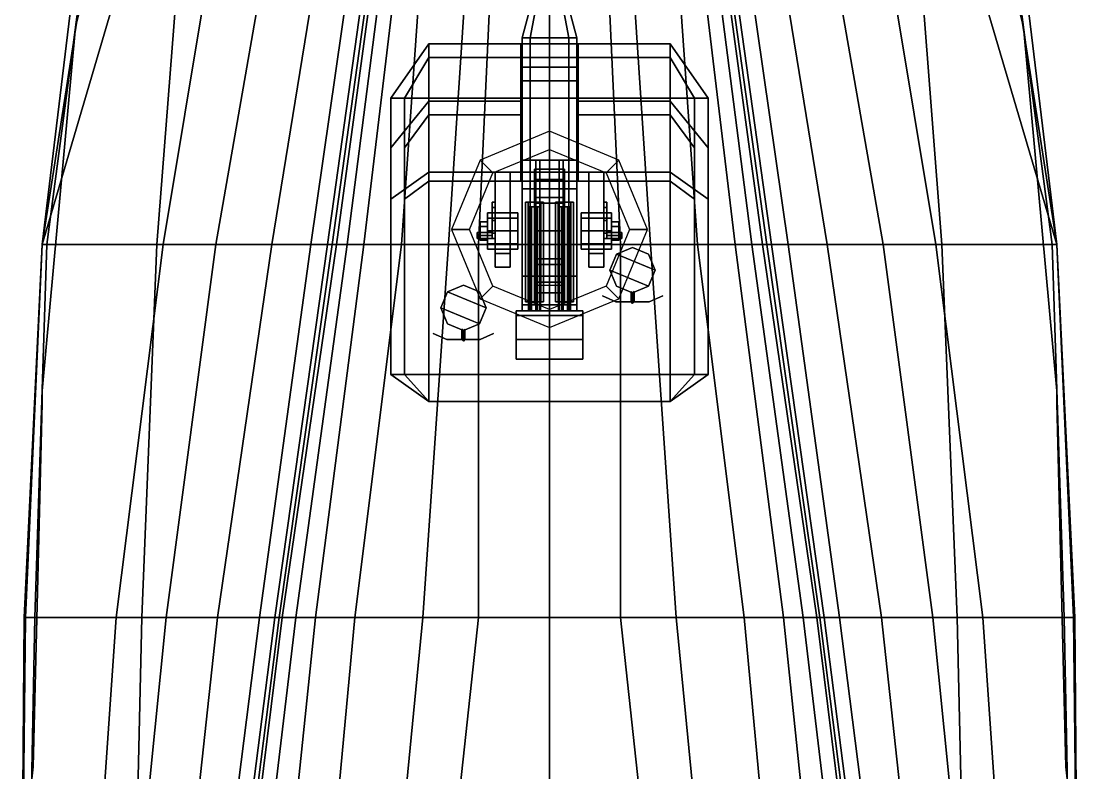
# Model space of a CAD drawing. Header units: millimetres. Extents: x -3.8 to 3.8, y -36.3 to 63.6.
# Drawn here: x -3.5 to 3.5, y 21.56 to 26.54 of the extents above; entities that cross this region are included whole.
import ezdxf

# ---------------------------------------------------------------- set-up
doc = ezdxf.new("R2010")
doc.units = ezdxf.units.MM
for name, color, linetype in [('gun', 1, 'Continuous'), ('railings', 6, 'Continuous'), ('sleeve', 5, 'Continuous'), ('superstructure', 3, 'Continuous'), ('turret', 2, 'Continuous')]:
    doc.layers.add(name, color=color, linetype=linetype)

msp = doc.modelspace()

# ---------------------------------------------------------------- linework, layer by layer
for points in [[(-2.6, 27.64, 3.4), (-2.13, 27.64, 3.01), (-2.56, 25.06, 3.01), (-3.36, 25.06, 3.69)], [(-2.99, 27.64, 3.96), (-3.05, 27.64, 3.85), (-3.36, 25.06, 3.84), (-3.33, 25.06, 3.9)], [(-3.05, 27.64, 3.85), (-3.05, 27.64, 3.77), (-3.36, 25.06, 3.69), (-3.36, 25.06, 3.84)], [(-3.05, 27.64, 3.77), (-2.96, 27.64, 3.64), (-3.36, 25.06, 3.69)], [(-2.96, 27.64, 3.64), (-2.6, 27.64, 3.4), (-3.36, 25.06, 3.69)], [(-2.13, 27.64, 3.01), (-1.76, 27.64, 2.57), (-2.21, 25.06, 2.57), (-2.56, 25.06, 3.01)], [(-1.76, 27.64, 2.57), (-1.42, 27.64, 1.91), (-1.84, 25.06, 1.91), (-2.21, 25.06, 2.57)], [(-1.42, 27.64, 1.91), (-1.21, 27.64, 1.14), (-1.58, 25.06, 1.14), (-1.84, 25.06, 1.91)], [(-1.21, 27.64, 1.14), (-1.11, 27.64, 0.27), (-1.47, 25.06, 0.27), (-1.58, 25.06, 1.14)], [(-1.11, 27.64, 0.27), (-1.08, 27.64), (-1.44, 25.06), (-1.47, 25.06, 0.27)], [(-1.08, 27.64), (-1.06, 27.64, -0.27), (-1.41, 25.06, -0.27), (-1.44, 25.06)], [(-1.06, 27.64, -0.27), (-1.01, 27.64, -0.57), (-1.34, 25.06, -0.57), (-1.41, 25.06, -0.27)], [(-1.01, 27.64, -0.57), (-0.92, 27.64, -0.82), (-1.23, 25.06, -0.82), (-1.34, 25.06, -0.57)], [(-0.92, 27.64, -0.82), (-0.8, 27.64, -1.01), (-0.98, 25.06, -1.11), (-1.23, 25.06, -0.82)], [(-0.8, 27.64, -1.01), (-0.5, 27.64, -1.25), (-0.67, 25.06, -1.32), (-0.98, 25.06, -1.11)], [(-0.5, 27.64, -1.25), (-0.35, 27.64, -1.32), (-0.47, 25.06, -1.41), (-0.67, 25.06, -1.32)], [(-0.35, 27.64, -1.32), (0, 27.64, -1.43), (0, 25.06, -1.58), (-0.47, 25.06, -1.41)], [(0.47, 25.06, -1.41), (0, 25.06, -1.58), (0, 27.64, -1.43), (0.35, 27.64, -1.32)], [(0.67, 25.06, -1.32), (0.47, 25.06, -1.41), (0.35, 27.64, -1.32), (0.5, 27.64, -1.25)], [(0.98, 25.06, -1.11), (0.67, 25.06, -1.32), (0.5, 27.64, -1.25), (0.8, 27.64, -1.01)], [(1.23, 25.06, -0.82), (0.98, 25.06, -1.11), (0.8, 27.64, -1.01), (0.92, 27.64, -0.82)], [(1.34, 25.06, -0.57), (1.23, 25.06, -0.82), (0.92, 27.64, -0.82), (1.01, 27.64, -0.57)], [(1.41, 25.06, -0.27), (1.34, 25.06, -0.57), (1.01, 27.64, -0.57), (1.06, 27.64, -0.27)], [(1.44, 25.06), (1.41, 25.06, -0.27), (1.06, 27.64, -0.27), (1.08, 27.64)], [(1.47, 25.06, 0.27), (1.44, 25.06), (1.08, 27.64), (1.11, 27.64, 0.27)], [(1.58, 25.06, 1.14), (1.47, 25.06, 0.27), (1.11, 27.64, 0.27), (1.21, 27.64, 1.14)], [(1.84, 25.06, 1.91), (1.58, 25.06, 1.14), (1.21, 27.64, 1.14), (1.42, 27.64, 1.91)], [(2.21, 25.06, 2.57), (1.84, 25.06, 1.91), (1.42, 27.64, 1.91), (1.76, 27.64, 2.57)], [(2.56, 25.06, 3.01), (2.21, 25.06, 2.57), (1.76, 27.64, 2.57), (2.13, 27.64, 3.01)], [(3.36, 25.06, 3.69), (2.56, 25.06, 3.01), (2.13, 27.64, 3.01), (2.6, 27.64, 3.4)], [(3.36, 25.06, 3.69), (3.36, 25.06, 3.69), (2.6, 27.64, 3.4), (2.96, 27.64, 3.64)], [(3.36, 25.06, 3.69), (3.36, 25.06, 3.69), (2.96, 27.64, 3.64), (3.05, 27.64, 3.77)], [(3.33, 25.06, 3.9), (3.36, 25.06, 3.84), (3.05, 27.64, 3.85), (2.99, 27.64, 3.96)], [(3.36, 25.06, 3.84), (3.36, 25.06, 3.69), (3.05, 27.64, 3.77), (3.05, 27.64, 3.85)], [(-3.33, 25.06, 3.9), (-3.36, 25.06, 3.84), (-3.48, 22.59, 3.79), (-3.41, 22.59, 3.88)], [(-3.36, 25.06, 3.84), (-3.36, 25.06, 3.69), (-3.47, 22.59, 3.67), (-3.48, 22.59, 3.79)], [(-3.36, 25.06, 3.69), (-2.56, 25.06, 3.01), (-2.87, 22.59, 3.01), (-3.47, 22.59, 3.67)], [(-2.56, 25.06, 3.01), (-2.21, 25.06, 2.57), (-2.54, 22.59, 2.57), (-2.87, 22.59, 3.01)], [(-2.21, 25.06, 2.57), (-1.84, 25.06, 1.91), (-2.2, 22.59, 1.88), (-2.54, 22.59, 2.57)], [(-1.84, 25.06, 1.91), (-1.58, 25.06, 1.14), (-1.92, 22.59, 1.01), (-2.2, 22.59, 1.88)], [(-1.58, 25.06, 1.14), (-1.47, 25.06, 0.27), (-1.82, 22.59, 0.27), (-1.92, 22.59, 1.01)], [(-1.47, 25.06, 0.27), (-1.44, 25.06), (-1.79, 22.59), (-1.82, 22.59, 0.27)], [(-1.44, 25.06), (-1.41, 25.06, -0.27), (-1.77, 22.59, -0.27), (-1.79, 22.59)], [(-1.41, 25.06, -0.27), (-1.34, 25.06, -0.57), (-1.68, 22.59, -0.57), (-1.77, 22.59, -0.27)], [(-1.34, 25.06, -0.57), (-1.23, 25.06, -0.82), (-1.55, 22.59, -0.82), (-1.68, 22.59, -0.57)], [(-1.23, 25.06, -0.82), (-0.98, 25.06, -1.11), (-1.29, 22.59, -1.11), (-1.55, 22.59, -0.82)], [(-0.98, 25.06, -1.11), (-0.67, 25.06, -1.32), (-0.84, 22.59, -1.38), (-1.29, 22.59, -1.11)], [(-0.67, 25.06, -1.32), (-0.47, 25.06, -1.41), (-0.47, 22.59, -1.53), (-0.84, 22.59, -1.38)], [(-0.47, 25.06, -1.41), (0, 25.06, -1.58), (0, 22.59, -1.68), (-0.47, 22.59, -1.53)], [(0.47, 22.59, -1.53), (0, 22.59, -1.68), (0, 25.06, -1.58), (0.47, 25.06, -1.41)], [(0.84, 22.59, -1.38), (0.47, 22.59, -1.53), (0.47, 25.06, -1.41), (0.67, 25.06, -1.32)], [(1.29, 22.59, -1.11), (0.84, 22.59, -1.38), (0.67, 25.06, -1.32), (0.98, 25.06, -1.11)], [(1.55, 22.59, -0.82), (1.29, 22.59, -1.11), (0.98, 25.06, -1.11), (1.23, 25.06, -0.82)], [(1.68, 22.59, -0.57), (1.55, 22.59, -0.82), (1.23, 25.06, -0.82), (1.34, 25.06, -0.57)], [(1.77, 22.59, -0.27), (1.68, 22.59, -0.57), (1.34, 25.06, -0.57), (1.41, 25.06, -0.27)], [(1.79, 22.59), (1.77, 22.59, -0.27), (1.41, 25.06, -0.27), (1.44, 25.06)], [(1.82, 22.59, 0.27), (1.79, 22.59), (1.44, 25.06), (1.47, 25.06, 0.27)], [(1.92, 22.59, 1.01), (1.82, 22.59, 0.27), (1.47, 25.06, 0.27), (1.58, 25.06, 1.14)], [(2.2, 22.59, 1.88), (1.92, 22.59, 1.01), (1.58, 25.06, 1.14), (1.84, 25.06, 1.91)], [(2.54, 22.59, 2.57), (2.2, 22.59, 1.88), (1.84, 25.06, 1.91), (2.21, 25.06, 2.57)], [(2.87, 22.59, 3.01), (2.54, 22.59, 2.57), (2.21, 25.06, 2.57), (2.56, 25.06, 3.01)], [(3.47, 22.59, 3.67), (2.87, 22.59, 3.01), (2.56, 25.06, 3.01), (3.36, 25.06, 3.69)], [(3.41, 22.59, 3.88), (3.48, 22.59, 3.79), (3.36, 25.06, 3.84), (3.33, 25.06, 3.9)], [(3.48, 22.59, 3.79), (3.47, 22.59, 3.67), (3.36, 25.06, 3.69), (3.36, 25.06, 3.84)], [(-3.47, 22.59, 3.67), (-2.87, 22.59, 3.01), (-3.05, 20, 3.01), (-3.5, 20, 3.67)], [(-3.41, 22.59, 3.88), (-3.48, 22.59, 3.79), (-3.5, 20, 3.79), (-3.46, 20, 3.86)], [(-3.48, 22.59, 3.79), (-3.47, 22.59, 3.67), (-3.5, 20, 3.67), (-3.5, 20, 3.79)], [(-2.87, 22.59, 3.01), (-2.54, 22.59, 2.57), (-2.8, 20, 2.57), (-3.05, 20, 3.01)], [(-2.54, 22.59, 2.57), (-2.2, 22.59, 1.88), (-2.48, 20, 1.85), (-2.8, 20, 2.57)], [(-2.2, 22.59, 1.88), (-1.92, 22.59, 1.01), (-2.25, 20, 1.01), (-2.48, 20, 1.85)], [(-1.92, 22.59, 1.01), (-1.82, 22.59, 0.27), (-2.15, 20, 0.27), (-2.25, 20, 1.01)], [(-1.82, 22.59, 0.27), (-1.79, 22.59), (-2.12, 20), (-2.15, 20, 0.27)], [(-1.79, 22.59), (-1.77, 22.59, -0.27), (-2.09, 20, -0.27), (-2.12, 20)], [(-1.77, 22.59, -0.27), (-1.68, 22.59, -0.57), (-1.99, 20, -0.57), (-2.09, 20, -0.27)], [(-1.68, 22.59, -0.57), (-1.55, 22.59, -0.82), (-1.82, 20, -0.82), (-1.99, 20, -0.57)], [(-1.55, 22.59, -0.82), (-1.29, 22.59, -1.11), (-1.53, 20, -1.11), (-1.82, 20, -0.82)], [(-1.29, 22.59, -1.11), (-0.84, 22.59, -1.38), (-1.09, 20, -1.38), (-1.53, 20, -1.11)], [(-0.84, 22.59, -1.38), (-0.47, 22.59, -1.53), (-0.75, 20, -1.53), (-1.09, 20, -1.38)], [(-0.47, 22.59, -1.53), (0, 22.59, -1.68), (0, 20, -1.76), (-0.75, 20, -1.53)], [(0.75, 20, -1.53), (0, 20, -1.76), (0, 22.59, -1.68), (0.47, 22.59, -1.53)], [(1.09, 20, -1.38), (0.75, 20, -1.53), (0.47, 22.59, -1.53), (0.84, 22.59, -1.38)], [(1.53, 20, -1.11), (1.09, 20, -1.38), (0.84, 22.59, -1.38), (1.29, 22.59, -1.11)], [(1.82, 20, -0.82), (1.53, 20, -1.11), (1.29, 22.59, -1.11), (1.55, 22.59, -0.82)], [(1.99, 20, -0.57), (1.82, 20, -0.82), (1.55, 22.59, -0.82), (1.68, 22.59, -0.57)], [(2.09, 20, -0.27), (1.99, 20, -0.57), (1.68, 22.59, -0.57), (1.77, 22.59, -0.27)], [(2.12, 20), (2.09, 20, -0.27), (1.77, 22.59, -0.27), (1.79, 22.59)], [(2.15, 20, 0.27), (2.12, 20), (1.79, 22.59), (1.82, 22.59, 0.27)], [(2.25, 20, 1.01), (2.15, 20, 0.27), (1.82, 22.59, 0.27), (1.92, 22.59, 1.01)], [(2.48, 20, 1.85), (2.25, 20, 1.01), (1.92, 22.59, 1.01), (2.2, 22.59, 1.88)], [(2.8, 20, 2.57), (2.48, 20, 1.85), (2.2, 22.59, 1.88), (2.54, 22.59, 2.57)], [(3.05, 20, 3.01), (2.8, 20, 2.57), (2.54, 22.59, 2.57), (2.87, 22.59, 3.01)], [(3.5, 20, 3.67), (3.05, 20, 3.01), (2.87, 22.59, 3.01), (3.47, 22.59, 3.67)], [(3.46, 20, 3.86), (3.5, 20, 3.79), (3.48, 22.59, 3.79), (3.41, 22.59, 3.88)], [(3.5, 20, 3.79), (3.5, 20, 3.67), (3.47, 22.59, 3.67), (3.48, 22.59, 3.79)]]:
    msp.add_3dface(points)
at = {"layer": 'gun'}
for points in [[(-0.09, 25.62, 5.54), (-0.0636, 25.62, 5.4764), (-0.0636, 24.62, 5.4764), (-0.09, 24.62, 5.54)], [(-0.0636, 25.62, 5.6036), (-0.09, 25.62, 5.54), (-0.09, 24.62, 5.54), (-0.0636, 24.62, 5.6036)], [(0, 25.62, 5.63), (-0.0636, 25.62, 5.6036), (-0.0636, 24.62, 5.6036), (0, 24.62, 5.63)], [(-0.0636, 25.62, 5.4764), (0, 25.62, 5.45), (0, 24.62, 5.45), (-0.0636, 24.62, 5.4764)], [(0.0636, 25.62, 5.6036), (0, 25.62, 5.63), (0, 24.62, 5.63), (0.0636, 24.62, 5.6036)], [(0, 25.62, 5.45), (0.0636, 25.62, 5.4764), (0.0636, 24.62, 5.4764), (0, 24.62, 5.45)], [(0.0636, 25.62, 5.4764), (0.09, 25.62, 5.54), (0.09, 24.62, 5.54), (0.0636, 24.62, 5.4764)], [(0.09, 25.62, 5.54), (0.0636, 25.62, 5.6036), (0.0636, 24.62, 5.6036), (0.09, 24.62, 5.54)], [(-0.14, 25.31, 5.75), (-0.12, 25.31, 5.7154), (-0.12, 24.62, 5.7154), (-0.14, 24.62, 5.75)], [(-0.12, 25.31, 5.7846), (-0.14, 25.31, 5.75), (-0.14, 24.62, 5.75), (-0.12, 24.62, 5.7846)], [(-0.12, 25.31, 5.7154), (-0.08, 25.31, 5.7154), (-0.08, 24.62, 5.7154), (-0.12, 24.62, 5.7154)], [(-0.08, 25.31, 5.7846), (-0.12, 25.31, 5.7846), (-0.12, 24.62, 5.7846), (-0.08, 24.62, 5.7846)], [(-0.08, 25.31, 5.7154), (-0.06, 25.31, 5.75), (-0.06, 24.62, 5.75), (-0.08, 24.62, 5.7154)], [(-0.06, 25.31, 5.75), (-0.08, 25.31, 5.7846), (-0.08, 24.62, 5.7846), (-0.06, 24.62, 5.75)], [(0.06, 25.31, 5.75), (0.08, 25.31, 5.7154), (0.08, 24.62, 5.7154), (0.06, 24.62, 5.75)], [(0.08, 25.31, 5.7846), (0.06, 25.31, 5.75), (0.06, 24.62, 5.75), (0.08, 24.62, 5.7846)], [(0.08, 25.31, 5.7154), (0.12, 25.31, 5.7154), (0.12, 24.62, 5.7154), (0.08, 24.62, 5.7154)], [(0.12, 25.31, 5.7846), (0.08, 25.31, 5.7846), (0.08, 24.62, 5.7846), (0.12, 24.62, 5.7846)], [(0.12, 25.31, 5.7154), (0.14, 25.31, 5.75), (0.14, 24.62, 5.75), (0.12, 24.62, 5.7154)], [(0.14, 25.31, 5.75), (0.12, 25.31, 5.7846), (0.12, 24.62, 5.7846), (0.14, 24.62, 5.75)], [(-0.22, 24.62, 5.33), (-0.22, 24.3, 5.33), (-0.22, 24.3, 5.87), (-0.22, 24.62, 5.87)], [(0.22, 24.62, 5.87), (0.22, 24.62, 5.33), (-0.22, 24.62, 5.33), (-0.22, 24.62, 5.87)], [(0.22, 24.62, 5.33), (0.22, 24.59, 5.33), (-0.22, 24.59, 5.33), (-0.22, 24.62, 5.33)], [(-0.22, 24.62, 5.87), (-0.22, 24.3, 5.87), (0.22, 24.3, 5.87), (0.22, 24.62, 5.87)], [(-0.22, 24.59, 5.22), (-0.22, 24.43, 5.22), (-0.22, 24.3, 5.33), (-0.22, 24.59, 5.33)], [(0.22, 24.59, 5.33), (0.22, 24.59, 5.22), (-0.22, 24.59, 5.22), (-0.22, 24.59, 5.33)], [(0.22, 24.59, 5.22), (0.22, 24.43, 5.22), (-0.22, 24.43, 5.22), (-0.22, 24.59, 5.22)], [(0.22, 24.3, 5.87), (0.22, 24.3, 5.33), (0.22, 24.62, 5.33), (0.22, 24.62, 5.87)], [(0.22, 24.3, 5.33), (0.22, 24.43, 5.22), (0.22, 24.59, 5.22), (0.22, 24.59, 5.33)], [(-0.22, 24.3, 5.33), (-0.22, 24.43, 5.22), (0.22, 24.43, 5.22), (0.22, 24.3, 5.33)], [(-0.22, 24.3, 5.87), (-0.22, 24.3, 5.33), (0.22, 24.3, 5.33), (0.22, 24.3, 5.87)]]:
    msp.add_3dface(points, dxfattribs=at)
at = {"layer": 'railings'}
for points in [[(-3.14, 26.5, 3.93), (-3.14, 26.5, 4.93), (-3.12, 26.58, 4.93), (-3.12, 26.58, 3.93)], [(-3.12, 26.58, 3.93), (-3.12, 26.58, 4.93), (-3.14, 26.5, 4.93), (-3.14, 26.5, 3.93)], [(3.14, 26.5, 3.93), (3.14, 26.5, 4.93), (3.12, 26.58, 4.93), (3.12, 26.58, 3.93)], [(3.12, 26.58, 3.93), (3.12, 26.58, 4.93), (3.14, 26.5, 4.93), (3.14, 26.5, 3.93)], [(-3.36, 24.09, 4.89), (-3.14, 26.5, 4.93), (-3.14, 26.5, 4.85), (-3.36, 24.09, 4.81)], [(-3.36, 24.09, 4.81), (-3.14, 26.5, 4.85), (-3.14, 26.5, 4.93), (-3.36, 24.09, 4.89)], [(-3.36, 24.09, 4.42), (-3.14, 26.5, 4.46), (-3.14, 26.5, 4.38), (-3.36, 24.09, 4.34)], [(-3.36, 24.09, 4.34), (-3.14, 26.5, 4.38), (-3.14, 26.5, 4.46), (-3.36, 24.09, 4.42)], [(3.36, 24.09, 4.34), (3.14, 26.5, 4.38), (3.14, 26.5, 4.46), (3.36, 24.09, 4.42)], [(3.36, 24.09, 4.42), (3.14, 26.5, 4.46), (3.14, 26.5, 4.38), (3.36, 24.09, 4.34)], [(3.36, 24.09, 4.89), (3.14, 26.5, 4.93), (3.14, 26.5, 4.85), (3.36, 24.09, 4.81)], [(3.36, 24.09, 4.81), (3.14, 26.5, 4.85), (3.14, 26.5, 4.93), (3.36, 24.09, 4.89)], [(-3.36, 24.01, 3.89), (-3.36, 24.01, 4.89), (-3.36, 24.09, 4.89), (-3.36, 24.09, 3.89)], [(-3.36, 24.09, 3.89), (-3.36, 24.09, 4.89), (-3.36, 24.01, 4.89), (-3.36, 24.01, 3.89)], [(3.36, 24.01, 3.89), (3.36, 24.01, 4.89), (3.36, 24.09, 4.89), (3.36, 24.09, 3.89)], [(3.36, 24.09, 3.89), (3.36, 24.09, 4.89), (3.36, 24.01, 4.89), (3.36, 24.01, 3.89)], [(-3.42, 21.6, 4.87), (-3.36, 24.01, 4.89), (-3.36, 24.01, 4.81), (-3.42, 21.6, 4.79)], [(-3.42, 21.6, 4.79), (-3.36, 24.01, 4.81), (-3.36, 24.01, 4.89), (-3.42, 21.6, 4.87)], [(-3.42, 21.6, 4.4), (-3.36, 24.01, 4.42), (-3.36, 24.01, 4.34), (-3.42, 21.6, 4.32)], [(-3.42, 21.6, 4.32), (-3.36, 24.01, 4.34), (-3.36, 24.01, 4.42), (-3.42, 21.6, 4.4)], [(3.42, 21.6, 4.32), (3.36, 24.01, 4.34), (3.36, 24.01, 4.42), (3.42, 21.6, 4.4)], [(3.42, 21.6, 4.4), (3.36, 24.01, 4.42), (3.36, 24.01, 4.34), (3.42, 21.6, 4.32)], [(3.42, 21.6, 4.87), (3.36, 24.01, 4.89), (3.36, 24.01, 4.81), (3.42, 21.6, 4.79)], [(3.42, 21.6, 4.79), (3.36, 24.01, 4.81), (3.36, 24.01, 4.89), (3.42, 21.6, 4.87)], [(-3.43, 21.52, 3.87), (-3.43, 21.52, 4.87), (-3.42, 21.6, 4.87), (-3.42, 21.6, 3.87)], [(-3.42, 21.6, 3.87), (-3.42, 21.6, 4.87), (-3.43, 21.52, 4.87), (-3.43, 21.52, 3.87)], [(3.43, 21.52, 3.87), (3.43, 21.52, 4.87), (3.42, 21.6, 4.87), (3.42, 21.6, 3.87)], [(3.42, 21.6, 3.87), (3.42, 21.6, 4.87), (3.43, 21.52, 4.87), (3.43, 21.52, 3.87)]]:
    msp.add_3dface(points, dxfattribs=at)
at = {"layer": 'sleeve'}
for points in [[(-0.0636, 26.77, 5.6036), (-0.09, 26.77, 5.54), (-0.18, 26.43, 5.54), (-0.1273, 26.43, 5.6673)], [(-0.09, 26.77, 5.54), (-0.0636, 26.77, 5.4764), (-0.1273, 26.43, 5.4127), (-0.18, 26.43, 5.54)], [(0, 26.77, 5.63), (-0.0636, 26.77, 5.6036), (-0.1273, 26.43, 5.6673), (0, 26.43, 5.72)], [(-0.0636, 26.77, 5.4764), (0, 26.77, 5.45), (0, 26.43, 5.36), (-0.1273, 26.43, 5.4127)], [(0.0636, 26.77, 5.6036), (0, 26.77, 5.63), (0, 26.43, 5.72), (0.1273, 26.43, 5.6673)], [(0, 26.77, 5.45), (0.0636, 26.77, 5.4764), (0.1273, 26.43, 5.4127), (0, 26.43, 5.36)], [(0.09, 26.77, 5.54), (0.0636, 26.77, 5.6036), (0.1273, 26.43, 5.6673), (0.18, 26.43, 5.54)], [(0.0636, 26.77, 5.4764), (0.09, 26.77, 5.54), (0.18, 26.43, 5.54), (0.1273, 26.43, 5.4127)], [(-0.1273, 26.43, 5.6673), (-0.18, 26.43, 5.54), (-0.18, 24.62, 5.54), (-0.1273, 24.62, 5.6673)], [(-0.18, 26.43, 5.54), (-0.1273, 26.43, 5.4127), (-0.1273, 24.62, 5.4127), (-0.18, 24.62, 5.54)], [(-0.1273, 26.43, 5.4127), (0, 26.43, 5.36), (0, 24.62, 5.36), (-0.1273, 24.62, 5.4127)], [(0, 26.43, 5.72), (-0.1273, 26.43, 5.6673), (-0.1273, 24.62, 5.6673), (0, 24.62, 5.72)], [(0, 26.43, 5.36), (0.1273, 26.43, 5.4127), (0.1273, 24.62, 5.4127), (0, 24.62, 5.36)], [(0.1273, 26.43, 5.6673), (0, 26.43, 5.72), (0, 24.62, 5.72), (0.1273, 24.62, 5.6673)], [(0.18, 26.43, 5.54), (0.1273, 26.43, 5.6673), (0.1273, 24.62, 5.6673), (0.18, 24.62, 5.54)], [(0.1273, 26.43, 5.4127), (0.18, 26.43, 5.54), (0.18, 24.62, 5.54), (0.1273, 24.62, 5.4127)], [(-0.18, 25.62, 5.2), (-0.18, 25.43, 5.2), (-0.18, 25.43, 5.54), (-0.18, 25.62, 5.54)], [(0.18, 25.62, 5.54), (0.18, 25.62, 5.2), (-0.18, 25.62, 5.2), (-0.18, 25.62, 5.54)], [(0.18, 25.62, 5.2), (0.18, 25.43, 5.2), (-0.18, 25.43, 5.2), (-0.18, 25.62, 5.2)], [(0.1, 25.5601, 5.0899), (0.1, 25.372, 4.9641), (-0.1, 25.372, 4.9641), (-0.1, 25.5601, 5.0899)], [(-0.1, 25.56, 5.2), (-0.1, 25.5601, 5.0899), (-0.1, 25.4894, 5.1606), (-0.1, 25.49, 5.2)], [(-0.1, 25.5601, 5.0899), (-0.1, 25.372, 4.9641), (-0.1, 25.3337, 5.0565), (-0.1, 25.4894, 5.1606)], [(0.1, 25.56, 5.2), (0.1, 25.5601, 5.0899), (-0.1, 25.5601, 5.0899), (-0.1, 25.56, 5.2)], [(0.1, 25.49, 5.2), (0.1, 25.4894, 5.1606), (0.1, 25.5601, 5.0899), (0.1, 25.56, 5.2)], [(0.1, 25.4894, 5.1606), (0.1, 25.3337, 5.0565), (0.1, 25.372, 4.9641), (0.1, 25.5601, 5.0899)], [(0.18, 25.43, 5.54), (0.18, 25.43, 5.2), (0.18, 25.62, 5.2), (0.18, 25.62, 5.54)], [(-0.1, 25.49, 5.2), (-0.1, 25.4894, 5.1606), (0.1, 25.4894, 5.1606), (0.1, 25.49, 5.2)], [(-0.1, 25.4894, 5.1606), (-0.1, 25.3337, 5.0565), (0.1, 25.3337, 5.0565), (0.1, 25.4894, 5.1606)], [(-0.18, 25.43, 5.54), (-0.18, 25.43, 5.2), (0.18, 25.43, 5.2), (0.18, 25.43, 5.54)], [(-0.1, 25.372, 4.9641), (-0.1, 25.15, 4.92), (-0.1, 25.15, 5.02), (-0.1, 25.3337, 5.0565)], [(0.1, 25.372, 4.9641), (0.1, 25.15, 4.92), (-0.1, 25.15, 4.92), (-0.1, 25.372, 4.9641)], [(0.1, 25.3337, 5.0565), (0.1, 25.15, 5.02), (0.1, 25.15, 4.92), (0.1, 25.372, 4.9641)], [(-0.0576, 25.34, 5.7924), (-0.16, 25.34, 5.75), (-0.1424, 25.34, 5.7924), (-0.1, 25.34, 5.81)], [(-0.04, 25.34, 5.75), (-0.1424, 25.34, 5.7076), (-0.16, 25.34, 5.75), (-0.0576, 25.34, 5.7924)], [(-0.16, 25.34, 5.75), (-0.1424, 25.34, 5.7076), (-0.1424, 24.68, 5.7076), (-0.16, 24.68, 5.75)], [(-0.1424, 25.34, 5.7924), (-0.16, 25.34, 5.75), (-0.16, 24.68, 5.75), (-0.1424, 24.68, 5.7924)], [(-0.0576, 25.34, 5.7076), (-0.1, 25.34, 5.69), (-0.1424, 25.34, 5.7076), (-0.04, 25.34, 5.75)], [(-0.1424, 25.34, 5.7076), (-0.1, 25.34, 5.69), (-0.1, 24.68, 5.69), (-0.1424, 24.68, 5.7076)], [(-0.1, 25.34, 5.81), (-0.1424, 25.34, 5.7924), (-0.1424, 24.68, 5.7924), (-0.1, 24.68, 5.81)], [(-0.1, 25.34, 5.69), (-0.0576, 25.34, 5.7076), (-0.0576, 24.68, 5.7076), (-0.1, 24.68, 5.69)], [(-0.0576, 25.34, 5.7924), (-0.1, 25.34, 5.81), (-0.1, 24.68, 5.81), (-0.0576, 24.68, 5.7924)], [(-0.1, 25.3337, 5.0565), (-0.1, 25.15, 5.02), (0.1, 25.15, 5.02), (0.1, 25.3337, 5.0565)], [(-0.0576, 25.34, 5.7076), (-0.04, 25.34, 5.75), (-0.04, 24.68, 5.75), (-0.0576, 24.68, 5.7076)], [(-0.04, 25.34, 5.75), (-0.0576, 25.34, 5.7924), (-0.0576, 24.68, 5.7924), (-0.04, 24.68, 5.75)], [(0.16, 25.34, 5.75), (0.0576, 25.34, 5.7076), (0.04, 25.34, 5.75), (0.1424, 25.34, 5.7924)], [(0.1424, 25.34, 5.7924), (0.04, 25.34, 5.75), (0.0576, 25.34, 5.7924), (0.1, 25.34, 5.81)], [(0.04, 25.34, 5.75), (0.0576, 25.34, 5.7076), (0.0576, 24.68, 5.7076), (0.04, 24.68, 5.75)], [(0.0576, 25.34, 5.7924), (0.04, 25.34, 5.75), (0.04, 24.68, 5.75), (0.0576, 24.68, 5.7924)], [(0.1424, 25.34, 5.7076), (0.1, 25.34, 5.69), (0.0576, 25.34, 5.7076), (0.16, 25.34, 5.75)], [(0.0576, 25.34, 5.7076), (0.1, 25.34, 5.69), (0.1, 24.68, 5.69), (0.0576, 24.68, 5.7076)], [(0.1, 25.34, 5.81), (0.0576, 25.34, 5.7924), (0.0576, 24.68, 5.7924), (0.1, 24.68, 5.81)], [(0.1, 25.34, 5.69), (0.1424, 25.34, 5.7076), (0.1424, 24.68, 5.7076), (0.1, 24.68, 5.69)], [(0.1424, 25.34, 5.7924), (0.1, 25.34, 5.81), (0.1, 24.68, 5.81), (0.1424, 24.68, 5.7924)], [(0.1424, 25.34, 5.7076), (0.16, 25.34, 5.75), (0.16, 24.68, 5.75), (0.1424, 24.68, 5.7076)], [(0.16, 25.34, 5.75), (0.1424, 25.34, 5.7924), (0.1424, 24.68, 5.7924), (0.16, 24.68, 5.75)], [(-0.46, 25.18, 5.552), (-0.46, 25.21, 5.5), (-0.46, 25.18, 5.448), (-0.46, 25.12, 5.552)], [(-0.41, 25.21, 5.5), (-0.41, 25.18, 5.448), (-0.46, 25.18, 5.448), (-0.46, 25.21, 5.5)], [(-0.41, 25.18, 5.552), (-0.41, 25.21, 5.5), (-0.46, 25.21, 5.5), (-0.46, 25.18, 5.552)], [(0.41, 25.18, 5.448), (0.41, 25.21, 5.5), (0.46, 25.21, 5.5), (0.46, 25.18, 5.448)], [(0.41, 25.21, 5.5), (0.41, 25.18, 5.552), (0.46, 25.18, 5.552), (0.46, 25.21, 5.5)], [(0.46, 25.18, 5.448), (0.46, 25.21, 5.5), (0.46, 25.18, 5.552), (0.46, 25.12, 5.448)], [(-0.46, 25.12, 5.552), (-0.46, 25.18, 5.448), (-0.46, 25.12, 5.448), (-0.46, 25.09, 5.5)], [(-0.41, 25.18, 5.448), (-0.41, 25.12, 5.448), (-0.46, 25.12, 5.448), (-0.46, 25.18, 5.448)], [(-0.41, 25.12, 5.552), (-0.41, 25.18, 5.552), (-0.46, 25.18, 5.552), (-0.46, 25.12, 5.552)], [(-0.1, 25.15, 4.92), (-0.1, 24.928, 4.9641), (-0.1, 24.9663, 5.0565), (-0.1, 25.15, 5.02)], [(-0.1, 25.15, 5.02), (-0.1, 24.9663, 5.0565), (0.1, 24.9663, 5.0565), (0.1, 25.15, 5.02)], [(0.1, 25.15, 4.92), (0.1, 24.928, 4.9641), (-0.1, 24.928, 4.9641), (-0.1, 25.15, 4.92)], [(0.1, 25.15, 5.02), (0.1, 24.9663, 5.0565), (0.1, 24.928, 4.9641), (0.1, 25.15, 4.92)], [(0.41, 25.12, 5.448), (0.41, 25.18, 5.448), (0.46, 25.18, 5.448), (0.46, 25.12, 5.448)], [(0.41, 25.18, 5.552), (0.41, 25.12, 5.552), (0.46, 25.12, 5.552), (0.46, 25.18, 5.552)], [(0.46, 25.12, 5.448), (0.46, 25.18, 5.552), (0.46, 25.12, 5.552), (0.46, 25.09, 5.5)], [(-0.41, 25.12, 5.448), (-0.41, 25.09, 5.5), (-0.46, 25.09, 5.5), (-0.46, 25.12, 5.448)], [(-0.41, 25.09, 5.5), (-0.41, 25.12, 5.552), (-0.46, 25.12, 5.552), (-0.46, 25.09, 5.5)], [(0.41, 25.09, 5.5), (0.41, 25.12, 5.448), (0.46, 25.12, 5.448), (0.46, 25.09, 5.5)], [(0.41, 25.12, 5.552), (0.41, 25.09, 5.5), (0.46, 25.09, 5.5), (0.46, 25.12, 5.552)], [(-0.1, 24.928, 4.9641), (-0.1, 24.7399, 5.0899), (-0.1, 24.8106, 5.1606), (-0.1, 24.9663, 5.0565)], [(-0.1, 24.9663, 5.0565), (-0.1, 24.8106, 5.1606), (0.1, 24.8106, 5.1606), (0.1, 24.9663, 5.0565)], [(0.1, 24.928, 4.9641), (0.1, 24.7399, 5.0899), (-0.1, 24.7399, 5.0899), (-0.1, 24.928, 4.9641)], [(0.1, 24.9663, 5.0565), (0.1, 24.8106, 5.1606), (0.1, 24.7399, 5.0899), (0.1, 24.928, 4.9641)], [(0.18, 24.85, 5.2), (0.18, 24.66, 5.2), (-0.18, 24.66, 5.2), (-0.18, 24.85, 5.2)], [(0.18, 24.85, 5.54), (0.18, 24.85, 5.2), (-0.18, 24.85, 5.2), (-0.18, 24.85, 5.54)], [(-0.18, 24.85, 5.2), (-0.18, 24.66, 5.2), (-0.18, 24.66, 5.54), (-0.18, 24.85, 5.54)], [(0.18, 24.66, 5.54), (0.18, 24.66, 5.2), (0.18, 24.85, 5.2), (0.18, 24.85, 5.54)], [(-0.1, 24.8106, 5.1606), (-0.1, 24.79, 5.2), (0.1, 24.79, 5.2), (0.1, 24.8106, 5.1606)], [(-0.1, 24.7399, 5.0899), (-0.1, 24.74, 5.2), (-0.1, 24.79, 5.2), (-0.1, 24.8106, 5.1606)], [(0.1, 24.8106, 5.1606), (0.1, 24.79, 5.2), (0.1, 24.74, 5.2), (0.1, 24.7399, 5.0899)], [(0.1, 24.7399, 5.0899), (0.1, 24.74, 5.2), (-0.1, 24.74, 5.2), (-0.1, 24.7399, 5.0899)], [(-0.18, 24.66, 5.54), (-0.18, 24.66, 5.2), (0.18, 24.66, 5.2), (0.18, 24.66, 5.54)], [(-0.1, 24.68, 5.81), (-0.1424, 24.68, 5.7924), (-0.16, 24.68, 5.75), (-0.0576, 24.68, 5.7924)], [(-0.0576, 24.68, 5.7924), (-0.16, 24.68, 5.75), (-0.1424, 24.68, 5.7076), (-0.04, 24.68, 5.75)], [(-0.04, 24.68, 5.75), (-0.1424, 24.68, 5.7076), (-0.1, 24.68, 5.69), (-0.0576, 24.68, 5.7076)], [(0.1424, 24.68, 5.7924), (0.04, 24.68, 5.75), (0.0576, 24.68, 5.7076), (0.16, 24.68, 5.75)], [(0.1, 24.68, 5.81), (0.0576, 24.68, 5.7924), (0.04, 24.68, 5.75), (0.1424, 24.68, 5.7924)], [(0.16, 24.68, 5.75), (0.0576, 24.68, 5.7076), (0.1, 24.68, 5.69), (0.1424, 24.68, 5.7076)]]:
    msp.add_3dface(points, dxfattribs=at)
at = {"layer": 'superstructure'}
for points in [[(-2.99, 27.64, 3.96), (-3.33, 25.06, 3.9), (-2.6, 25.06, 4.14), (-2.4, 27.64, 4.16)], [(-2.4, 27.64, 4.16), (-2.6, 25.06, 4.14), (2.6, 25.06, 4.14), (2.4, 27.64, 4.16)], [(2.4, 27.64, 4.16), (2.6, 25.06, 4.14), (3.33, 25.06, 3.9), (2.99, 27.64, 3.96)], [(-3.33, 25.06, 3.9), (-3.41, 22.59, 3.88), (-2.7, 22.59, 4.14), (-2.6, 25.06, 4.14)], [(2.7, 22.59, 4.14), (2.6, 25.06, 4.14), (-2.6, 25.06, 4.14), (-2.7, 22.59, 4.14)], [(2.6, 25.06, 4.14), (2.7, 22.59, 4.14), (3.41, 22.59, 3.88), (3.33, 25.06, 3.9)], [(-3.41, 22.59, 3.88), (-3.46, 20, 3.86), (-2.76, 20, 4.14), (-2.7, 22.59, 4.14)], [(-2.7, 22.59, 4.14), (-2.76, 20, 4.14), (2.76, 20, 4.14), (2.7, 22.59, 4.14)], [(2.7, 22.59, 4.14), (2.76, 20, 4.14), (3.46, 20, 3.86), (3.41, 22.59, 3.88)]]:
    msp.add_3dface(points, dxfattribs=at)
at = {"layer": 'turret'}
for points in [[(-0.8, 26.01, 5.85), (-0.8, 26.39, 4.5), (-1.05, 26.03, 4.5), (-1.05, 25.7, 5.82)], [(-0.8, 26.39, 4.41), (-1.05, 26.03, 4.41), (-1.05, 26.03, 4.5), (-0.8, 26.39, 4.5)], [(0.8, 26.39, 4.41), (1.05, 26.03, 4.41), (-1.05, 26.03, 4.41), (-0.8, 26.39, 4.41)], [(-0.8, 26.39, 4.5), (-0.8, 26.01, 5.85), (-0.19, 26.01, 5.85), (-0.19, 26.39, 4.5)], [(0.8, 26.39, 4.5), (0.8, 26.39, 4.41), (-0.8, 26.39, 4.41), (-0.8, 26.39, 4.5)], [(-0.19, 26.39, 4.5), (-0.19, 26.2352, 5.05), (0.19, 26.2352, 5.05), (0.19, 26.39, 4.5)], [(0.19, 26.39, 4.5), (0.19, 26.01, 5.85), (0.8, 26.01, 5.85), (0.8, 26.39, 4.5)], [(0.8, 26.39, 4.5), (0.8, 26.01, 5.85), (1.05, 25.7, 5.82), (1.05, 26.03, 4.5)], [(1.05, 26.03, 4.5), (1.05, 26.03, 4.41), (0.8, 26.39, 4.41), (0.8, 26.39, 4.5)], [(-0.8, 25.92, 5.85), (-0.96, 25.7, 5.82), (-0.96, 26.03, 4.5), (-0.8, 26.3, 4.5)], [(-0.8, 26.3, 4.5), (-0.96, 26.03, 4.5), (0.96, 26.03, 4.5), (0.8, 26.3, 4.5)], [(-0.19, 26.3, 4.5), (-0.19, 25.92, 5.85), (-0.8, 25.92, 5.85), (-0.8, 26.3, 4.5)], [(0.19, 26.3, 4.5), (0.19, 26.1452, 5.05), (-0.19, 26.1452, 5.05), (-0.19, 26.3, 4.5)], [(0.8, 26.3, 4.5), (0.8, 25.92, 5.85), (0.19, 25.92, 5.85), (0.19, 26.3, 4.5)], [(0.96, 26.03, 4.5), (0.96, 25.7, 5.82), (0.8, 25.92, 5.85), (0.8, 26.3, 4.5)], [(-0.19, 26.2352, 5.05), (-0.19, 26.1452, 5.05), (0.19, 26.1452, 5.05), (0.19, 26.2352, 5.05)], [(-0.19, 26.2352, 5.05), (-0.19, 26.01, 5.85), (-0.19, 25.92, 5.85), (-0.19, 26.1452, 5.05)], [(0.19, 26.1452, 5.05), (0.19, 25.92, 5.85), (0.19, 26.01, 5.85), (0.19, 26.2352, 5.05)], [(-1.05, 26.03, 4.5), (-1.05, 24.2, 4.5), (-1.05, 24.2, 6.24), (-1.05, 25.7, 5.82)], [(1.05, 26.03, 4.41), (1.05, 24.2, 4.41), (-1.05, 24.2, 4.41), (-1.05, 26.03, 4.41)], [(-1.05, 26.03, 4.41), (-1.05, 24.2, 4.41), (-1.05, 24.2, 4.5), (-1.05, 26.03, 4.5)], [(-0.8, 25.54, 6.48), (-0.8, 26.01, 5.85), (-1.05, 25.7, 5.82), (-1.05, 25.36, 6.24)], [(-0.96, 25.7, 5.82), (-0.96, 24.2, 6.24), (-0.96, 24.2, 4.5), (-0.96, 26.03, 4.5)], [(-0.96, 26.03, 4.5), (-0.96, 24.2, 4.5), (0.96, 24.2, 4.5), (0.96, 26.03, 4.5)], [(-0.8, 26.01, 5.85), (-0.8, 25.54, 6.48), (-0.19, 25.54, 6.48), (-0.19, 26.01, 5.85)], [(-0.19, 26.01, 5.85), (-0.19, 25.54, 6.48), (-0.19, 25.48, 6.39), (-0.19, 25.92, 5.85)], [(0.19, 25.92, 5.85), (0.19, 25.48, 6.39), (0.19, 25.54, 6.48), (0.19, 26.01, 5.85)], [(0.19, 26.01, 5.85), (0.19, 25.54, 6.48), (0.8, 25.54, 6.48), (0.8, 26.01, 5.85)], [(0.8, 26.01, 5.85), (0.8, 25.54, 6.48), (1.05, 25.36, 6.24), (1.05, 25.7, 5.82)], [(0.96, 26.03, 4.5), (0.96, 24.2, 4.5), (0.96, 24.2, 6.24), (0.96, 25.7, 5.82)], [(1.05, 25.7, 5.82), (1.05, 24.2, 6.24), (1.05, 24.2, 4.5), (1.05, 26.03, 4.5)], [(1.05, 24.2, 4.5), (1.05, 24.2, 4.41), (1.05, 26.03, 4.41), (1.05, 26.03, 4.5)], [(-0.8, 25.48, 6.39), (-0.96, 25.36, 6.24), (-0.96, 25.7, 5.82), (-0.8, 25.92, 5.85)], [(-0.19, 25.92, 5.85), (-0.19, 25.48, 6.39), (-0.8, 25.48, 6.39), (-0.8, 25.92, 5.85)], [(0.8, 25.92, 5.85), (0.8, 25.48, 6.39), (0.19, 25.48, 6.39), (0.19, 25.92, 5.85)], [(0.96, 25.7, 5.82), (0.96, 25.36, 6.24), (0.8, 25.48, 6.39), (0.8, 25.92, 5.85)], [(-0.3748, 25.5348, 4.41), (0, 25.69, 4.41), (0, 25.81, 4.14), (-0.4596, 25.6196, 4.14)], [(0, 25.69, 4.41), (0.3748, 25.5348, 4.41), (0.4596, 25.6196, 4.14), (0, 25.81, 4.14)], [(-1.05, 25.7, 5.82), (-1.05, 24.2, 6.24), (-1.05, 24.2, 6.24), (-1.05, 25.36, 6.24)], [(-0.96, 25.36, 6.24), (-0.96, 24.2, 6.24), (-0.96, 24.2, 6.24), (-0.96, 25.7, 5.82)], [(0.96, 25.7, 5.82), (0.96, 24.2, 6.24), (0.96, 24.2, 6.24), (0.96, 25.36, 6.24)], [(1.05, 25.36, 6.24), (1.05, 24.2, 6.24), (1.05, 24.2, 6.24), (1.05, 25.7, 5.82)], [(-0.53, 25.16, 4.41), (-0.3748, 25.5348, 4.41), (-0.4596, 25.6196, 4.14), (-0.65, 25.16, 4.14)], [(0.3748, 25.5348, 4.41), (0.53, 25.16, 4.41), (0.65, 25.16, 4.14), (0.4596, 25.6196, 4.14)], [(-0.8, 24.02, 6.48), (-0.8, 25.54, 6.48), (-1.05, 25.36, 6.24), (-1.05, 24.2, 6.24)], [(0.8, 24.02, 6.48), (0.8, 25.54, 6.48), (-0.8, 25.54, 6.48), (-0.8, 24.02, 6.48)], [(-0.26, 25.27, 5.5), (-0.26, 25.54, 4.82), (-0.36, 25.54, 4.82), (-0.36, 25.27, 5.5)], [(-0.36, 25.54, 4.82), (-0.36, 24.91, 4.82), (-0.36, 25, 5.5), (-0.36, 25.27, 5.5)], [(-0.26, 25.54, 4.82), (-0.26, 25.54, 4.5), (-0.36, 25.54, 4.5), (-0.36, 25.54, 4.82)], [(-0.36, 25.54, 4.5), (-0.36, 24.91, 4.5), (-0.36, 24.91, 4.82), (-0.36, 25.54, 4.82)], [(-0.26, 25, 5.5), (-0.26, 24.91, 4.82), (-0.26, 25.54, 4.82), (-0.26, 25.27, 5.5)], [(-0.26, 24.91, 4.82), (-0.26, 24.91, 4.5), (-0.26, 25.54, 4.5), (-0.26, 25.54, 4.82)], [(0.19, 25.54, 6.48), (0.19, 25.48, 6.39), (-0.19, 25.48, 6.39), (-0.19, 25.54, 6.48)], [(0.26, 25.54, 4.82), (0.26, 24.91, 4.82), (0.26, 25, 5.5), (0.26, 25.27, 5.5)], [(0.36, 25.27, 5.5), (0.36, 25.54, 4.82), (0.26, 25.54, 4.82), (0.26, 25.27, 5.5)], [(0.26, 25.54, 4.5), (0.26, 24.91, 4.5), (0.26, 24.91, 4.82), (0.26, 25.54, 4.82)], [(0.36, 25.54, 4.82), (0.36, 25.54, 4.5), (0.26, 25.54, 4.5), (0.26, 25.54, 4.82)], [(0.36, 25, 5.5), (0.36, 24.91, 4.82), (0.36, 25.54, 4.82), (0.36, 25.27, 5.5)], [(0.36, 24.91, 4.82), (0.36, 24.91, 4.5), (0.36, 25.54, 4.5), (0.36, 25.54, 4.82)], [(1.05, 24.2, 6.24), (1.05, 25.36, 6.24), (0.8, 25.54, 6.48), (0.8, 24.02, 6.48)], [(-0.8, 24.02, 6.39), (-0.96, 24.2, 6.24), (-0.96, 25.36, 6.24), (-0.8, 25.48, 6.39)], [(-0.8, 24.02, 6.39), (-0.8, 25.48, 6.39), (0.8, 25.48, 6.39), (0.8, 24.02, 6.39)], [(0.96, 25.36, 6.24), (0.96, 24.2, 6.24), (0.8, 24.02, 6.39), (0.8, 25.48, 6.39)], [(-0.38, 25.1351, 5.1449), (-0.38, 25.34, 5.06), (-0.38, 25.3049, 4.9751), (-0.38, 25.1, 5.06)], [(-0.36, 25.34, 5.06), (-0.36, 25.3049, 4.9751), (-0.38, 25.3049, 4.9751), (-0.38, 25.34, 5.06)], [(-0.36, 25.3049, 5.1449), (-0.36, 25.34, 5.06), (-0.38, 25.34, 5.06), (-0.38, 25.3049, 5.1449)], [(-0.38, 25.22, 5.18), (-0.38, 25.3049, 5.1449), (-0.38, 25.34, 5.06), (-0.38, 25.1351, 5.1449)], [(-0.38, 25.1, 5.06), (-0.38, 25.3049, 4.9751), (-0.38, 25.22, 4.94), (-0.38, 25.1351, 4.9751)], [(-0.36, 25.3049, 4.9751), (-0.36, 25.22, 4.94), (-0.38, 25.22, 4.94), (-0.38, 25.3049, 4.9751)], [(-0.36, 25.22, 5.18), (-0.36, 25.3049, 5.1449), (-0.38, 25.3049, 5.1449), (-0.38, 25.22, 5.18)], [(0.36, 25.3049, 4.9751), (0.36, 25.34, 5.06), (0.38, 25.34, 5.06), (0.38, 25.3049, 4.9751)], [(0.36, 25.34, 5.06), (0.36, 25.3049, 5.1449), (0.38, 25.3049, 5.1449), (0.38, 25.34, 5.06)], [(0.36, 25.22, 4.94), (0.36, 25.3049, 4.9751), (0.38, 25.3049, 4.9751), (0.38, 25.22, 4.94)], [(0.36, 25.3049, 5.1449), (0.36, 25.22, 5.18), (0.38, 25.22, 5.18), (0.38, 25.3049, 5.1449)], [(0.38, 25.22, 4.94), (0.38, 25.3049, 4.9751), (0.38, 25.34, 5.06), (0.38, 25.1351, 4.9751)], [(0.38, 25.1351, 4.9751), (0.38, 25.34, 5.06), (0.38, 25.3049, 5.1449), (0.38, 25.1, 5.06)], [(0.38, 25.1, 5.06), (0.38, 25.3049, 5.1449), (0.38, 25.22, 5.18), (0.38, 25.1351, 5.1449)], [(-0.41, 25.15, 5.62), (-0.41, 25.2349, 5.5849), (-0.41, 25.27, 5.5), (-0.41, 25.0651, 5.5849)], [(-0.21, 25.2349, 5.5849), (-0.21, 25.27, 5.5), (-0.41, 25.27, 5.5), (-0.41, 25.2349, 5.5849)], [(-0.21, 25.27, 5.5), (-0.21, 25.2349, 5.4151), (-0.41, 25.2349, 5.4151), (-0.41, 25.27, 5.5)], [(-0.41, 25.0651, 5.5849), (-0.41, 25.27, 5.5), (-0.41, 25.2349, 5.4151), (-0.41, 25.03, 5.5)], [(-0.21, 25.15, 5.62), (-0.21, 25.2349, 5.5849), (-0.41, 25.2349, 5.5849), (-0.41, 25.15, 5.62)], [(-0.21, 25.2349, 5.4151), (-0.21, 25.15, 5.38), (-0.41, 25.15, 5.38), (-0.41, 25.2349, 5.4151)], [(-0.41, 25.03, 5.5), (-0.41, 25.2349, 5.4151), (-0.41, 25.15, 5.38), (-0.41, 25.0651, 5.4151)], [(-0.36, 25.22, 4.94), (-0.36, 25.1351, 4.9751), (-0.38, 25.1351, 4.9751), (-0.38, 25.22, 4.94)], [(-0.36, 25.1351, 5.1449), (-0.36, 25.22, 5.18), (-0.38, 25.22, 5.18), (-0.38, 25.1351, 5.1449)], [(-0.21, 25.0651, 5.5849), (-0.21, 25.27, 5.5), (-0.21, 25.2349, 5.5849), (-0.21, 25.15, 5.62)], [(-0.21, 25.03, 5.5), (-0.21, 25.2349, 5.4151), (-0.21, 25.27, 5.5), (-0.21, 25.0651, 5.5849)], [(-0.21, 25.0651, 5.4151), (-0.21, 25.15, 5.38), (-0.21, 25.2349, 5.4151), (-0.21, 25.03, 5.5)], [(0.21, 25.15, 5.62), (0.21, 25.2349, 5.5849), (0.21, 25.27, 5.5), (0.21, 25.0651, 5.5849)], [(0.21, 25.0651, 5.5849), (0.21, 25.27, 5.5), (0.21, 25.2349, 5.4151), (0.21, 25.03, 5.5)], [(0.41, 25.27, 5.5), (0.41, 25.2349, 5.4151), (0.21, 25.2349, 5.4151), (0.21, 25.27, 5.5)], [(0.41, 25.2349, 5.5849), (0.41, 25.27, 5.5), (0.21, 25.27, 5.5), (0.21, 25.2349, 5.5849)], [(0.41, 25.15, 5.62), (0.41, 25.2349, 5.5849), (0.21, 25.2349, 5.5849), (0.21, 25.15, 5.62)], [(0.21, 25.03, 5.5), (0.21, 25.2349, 5.4151), (0.21, 25.15, 5.38), (0.21, 25.0651, 5.4151)], [(0.41, 25.2349, 5.4151), (0.41, 25.15, 5.38), (0.21, 25.15, 5.38), (0.21, 25.2349, 5.4151)], [(0.36, 25.1351, 4.9751), (0.36, 25.22, 4.94), (0.38, 25.22, 4.94), (0.38, 25.1351, 4.9751)], [(0.36, 25.22, 5.18), (0.36, 25.1351, 5.1449), (0.38, 25.1351, 5.1449), (0.38, 25.22, 5.18)], [(0.41, 25.0651, 5.5849), (0.41, 25.27, 5.5), (0.41, 25.2349, 5.5849), (0.41, 25.15, 5.62)], [(0.41, 25.03, 5.5), (0.41, 25.2349, 5.4151), (0.41, 25.27, 5.5), (0.41, 25.0651, 5.5849)], [(0.41, 25.0651, 5.4151), (0.41, 25.15, 5.38), (0.41, 25.2349, 5.4151), (0.41, 25.03, 5.5)], [(-0.3748, 24.7852, 4.41), (-0.53, 25.16, 4.41), (-0.65, 25.16, 4.14), (-0.4596, 24.7004, 4.14)], [(-0.48, 25.12, 5.08), (-0.48, 25.14, 5.06), (-0.48, 25.12, 5.04), (-0.48, 25.1, 5.06)], [(-0.38, 25.14, 5.06), (-0.38, 25.12, 5.04), (-0.48, 25.12, 5.04), (-0.48, 25.14, 5.06)], [(-0.38, 25.12, 5.08), (-0.38, 25.14, 5.06), (-0.48, 25.14, 5.06), (-0.48, 25.12, 5.08)], [(-0.21, 25.0651, 5.5849), (-0.21, 25.15, 5.62), (-0.41, 25.15, 5.62), (-0.41, 25.0651, 5.5849)], [(-0.21, 25.15, 5.38), (-0.21, 25.0651, 5.4151), (-0.41, 25.0651, 5.4151), (-0.41, 25.15, 5.38)], [(-0.36, 25.1351, 4.9751), (-0.36, 25.1, 5.06), (-0.38, 25.1, 5.06), (-0.38, 25.1351, 4.9751)], [(-0.36, 25.1, 5.06), (-0.36, 25.1351, 5.1449), (-0.38, 25.1351, 5.1449), (-0.38, 25.1, 5.06)], [(0.41, 25.0651, 5.5849), (0.41, 25.15, 5.62), (0.21, 25.15, 5.62), (0.21, 25.0651, 5.5849)], [(0.41, 25.15, 5.38), (0.41, 25.0651, 5.4151), (0.21, 25.0651, 5.4151), (0.21, 25.15, 5.38)], [(0.36, 25.1, 5.06), (0.36, 25.1351, 4.9751), (0.38, 25.1351, 4.9751), (0.38, 25.1, 5.06)], [(0.36, 25.1351, 5.1449), (0.36, 25.1, 5.06), (0.38, 25.1, 5.06), (0.38, 25.1351, 5.1449)], [(0.53, 25.16, 4.41), (0.3748, 24.7852, 4.41), (0.4596, 24.7004, 4.14), (0.65, 25.16, 4.14)], [(0.38, 25.12, 5.04), (0.38, 25.14, 5.06), (0.48, 25.14, 5.06), (0.48, 25.12, 5.04)], [(0.38, 25.14, 5.06), (0.38, 25.12, 5.08), (0.48, 25.12, 5.08), (0.48, 25.14, 5.06)], [(0.48, 25.12, 5.04), (0.48, 25.14, 5.06), (0.48, 25.12, 5.08), (0.48, 25.1, 5.06)], [(-0.38, 25.12, 5.04), (-0.38, 25.1, 5.06), (-0.48, 25.1, 5.06), (-0.48, 25.12, 5.04)], [(-0.38, 25.1, 5.06), (-0.38, 25.12, 5.08), (-0.48, 25.12, 5.08), (-0.48, 25.1, 5.06)], [(-0.21, 25.03, 5.5), (-0.21, 25.0651, 5.5849), (-0.41, 25.0651, 5.5849), (-0.41, 25.03, 5.5)], [(-0.21, 25.0651, 5.4151), (-0.21, 25.03, 5.5), (-0.41, 25.03, 5.5), (-0.41, 25.0651, 5.4151)], [(0.41, 25.0651, 5.4151), (0.41, 25.03, 5.5), (0.21, 25.03, 5.5), (0.21, 25.0651, 5.4151)], [(0.41, 25.03, 5.5), (0.41, 25.0651, 5.5849), (0.21, 25.0651, 5.5849), (0.21, 25.03, 5.5)], [(0.38, 25.1, 5.06), (0.38, 25.12, 5.04), (0.48, 25.12, 5.04), (0.48, 25.1, 5.06)], [(0.38, 25.12, 5.08), (0.38, 25.1, 5.06), (0.48, 25.1, 5.06), (0.48, 25.12, 5.08)], [(-0.36, 25.03, 5.5), (-0.36, 25, 5.5), (-0.26, 25, 5.5), (-0.26, 25.03, 5.5)], [(-0.36, 25, 5.5), (-0.36, 24.91, 4.82), (-0.26, 24.91, 4.82), (-0.26, 25, 5.5)], [(0.26, 25.03, 5.5), (0.26, 25, 5.5), (0.36, 25, 5.5), (0.36, 25.03, 5.5)], [(0.26, 25, 5.5), (0.26, 24.91, 4.82), (0.36, 24.91, 4.82), (0.36, 25, 5.5)], [(0.7, 24.89, 4.67), (0.4439, 24.9961, 4.67), (0.4, 24.89, 4.67), (0.6561, 24.7839, 4.67)], [(0.4, 24.89, 4.67), (0.4439, 24.9961, 4.67), (0.4439, 24.9961, 4.62), (0.4, 24.89, 4.62)], [(0.6561, 24.9961, 4.67), (0.55, 25.04, 4.67), (0.4439, 24.9961, 4.67), (0.7, 24.89, 4.67)], [(0.4439, 24.9961, 4.67), (0.55, 25.04, 4.67), (0.55, 25.04, 4.62), (0.4439, 24.9961, 4.62)], [(0.55, 25.04, 4.67), (0.6561, 24.9961, 4.67), (0.6561, 24.9961, 4.62), (0.55, 25.04, 4.62)], [(0.6561, 24.9961, 4.67), (0.7, 24.89, 4.67), (0.7, 24.89, 4.62), (0.6561, 24.9961, 4.62)], [(-0.36, 24.91, 4.82), (-0.36, 24.91, 4.5), (-0.26, 24.91, 4.5), (-0.26, 24.91, 4.82)], [(0.26, 24.91, 4.82), (0.26, 24.91, 4.5), (0.36, 24.91, 4.5), (0.36, 24.91, 4.82)], [(0.6561, 24.7839, 4.67), (0.4, 24.89, 4.67), (0.4439, 24.7839, 4.67), (0.55, 24.74, 4.67)], [(0.4439, 24.7839, 4.67), (0.4, 24.89, 4.67), (0.4, 24.89, 4.62), (0.4439, 24.7839, 4.62)], [(0.7, 24.89, 4.67), (0.6561, 24.7839, 4.67), (0.6561, 24.7839, 4.62), (0.7, 24.89, 4.62)], [(-0.4639, 24.7461, 4.67), (-0.57, 24.79, 4.67), (-0.6761, 24.7461, 4.67), (-0.42, 24.64, 4.67)], [(-0.6761, 24.7461, 4.67), (-0.57, 24.79, 4.67), (-0.57, 24.79, 4.62), (-0.6761, 24.7461, 4.62)], [(-0.57, 24.79, 4.67), (-0.4639, 24.7461, 4.67), (-0.4639, 24.7461, 4.62), (-0.57, 24.79, 4.62)], [(0, 24.63, 4.41), (-0.3748, 24.7852, 4.41), (-0.4596, 24.7004, 4.14), (0, 24.51, 4.14)], [(0.3748, 24.7852, 4.41), (0, 24.63, 4.41), (0, 24.51, 4.14), (0.4596, 24.7004, 4.14)], [(0.55, 24.74, 4.67), (0.4439, 24.7839, 4.67), (0.4439, 24.7839, 4.62), (0.55, 24.74, 4.62)], [(0.6561, 24.7839, 4.67), (0.55, 24.74, 4.67), (0.55, 24.74, 4.62), (0.6561, 24.7839, 4.62)], [(-0.42, 24.64, 4.67), (-0.6761, 24.7461, 4.67), (-0.72, 24.64, 4.67), (-0.4639, 24.5339, 4.67)], [(-0.72, 24.64, 4.67), (-0.6761, 24.7461, 4.67), (-0.6761, 24.7461, 4.62), (-0.72, 24.64, 4.62)], [(-0.4639, 24.7461, 4.67), (-0.42, 24.64, 4.67), (-0.42, 24.64, 4.62), (-0.4639, 24.7461, 4.62)], [(0.44, 24.68, 4.77), (0.44, 24.68, 5.22), (0.35, 24.72, 5.22), (0.35, 24.72, 4.77)], [(0.35, 24.72, 4.77), (0.35, 24.72, 5.22), (0.44, 24.68, 5.22), (0.44, 24.68, 4.77)], [(0.54, 24.68, 4.65), (0.55, 24.69, 4.66), (0.55, 24.74, 4.66), (0.54, 24.75, 4.65)], [(0.55, 24.67, 4.64), (0.54, 24.68, 4.65), (0.54, 24.75, 4.65), (0.55, 24.74, 4.64)], [(0.55, 24.69, 4.66), (0.56, 24.68, 4.65), (0.56, 24.75, 4.65), (0.55, 24.74, 4.66)], [(0.56, 24.68, 4.65), (0.55, 24.67, 4.64), (0.55, 24.74, 4.64), (0.56, 24.75, 4.65)], [(0.75, 24.72, 4.77), (0.75, 24.72, 5.22), (0.66, 24.68, 5.22), (0.66, 24.68, 4.77)], [(0.66, 24.68, 4.77), (0.66, 24.68, 5.22), (0.75, 24.72, 5.22), (0.75, 24.72, 4.77)], [(-0.4639, 24.5339, 4.67), (-0.72, 24.64, 4.67), (-0.6761, 24.5339, 4.67), (-0.57, 24.49, 4.67)], [(-0.6761, 24.5339, 4.67), (-0.72, 24.64, 4.67), (-0.72, 24.64, 4.62), (-0.6761, 24.5339, 4.62)], [(-0.42, 24.64, 4.67), (-0.4639, 24.5339, 4.67), (-0.4639, 24.5339, 4.62), (-0.42, 24.64, 4.62)], [(0.44, 24.68, 4.77), (0.44, 24.68, 5.22), (0.54, 24.68, 5.22), (0.54, 24.68, 4.77)], [(0.54, 24.68, 4.77), (0.54, 24.68, 5.22), (0.44, 24.68, 5.22), (0.44, 24.68, 4.77)], [(0.55, 24.69, 4.66), (0.54, 24.68, 4.65), (0.54, 24.68, 5.22), (0.55, 24.69, 5.22)], [(0.55, 24.69, 5.22), (0.54, 24.68, 5.22), (0.55, 24.67, 5.22), (0.56, 24.68, 5.22)], [(0.54, 24.68, 4.65), (0.55, 24.67, 4.64), (0.55, 24.67, 5.22), (0.54, 24.68, 5.22)], [(0.56, 24.68, 4.65), (0.55, 24.69, 4.66), (0.55, 24.69, 5.22), (0.56, 24.68, 5.22)], [(0.55, 24.67, 4.64), (0.56, 24.68, 4.65), (0.56, 24.68, 5.22), (0.55, 24.67, 5.22)], [(0.56, 24.68, 4.77), (0.56, 24.68, 5.22), (0.66, 24.68, 5.22), (0.66, 24.68, 4.77)], [(0.66, 24.68, 4.77), (0.66, 24.68, 5.22), (0.56, 24.68, 5.22), (0.56, 24.68, 4.77)], [(-0.57, 24.49, 4.67), (-0.6761, 24.5339, 4.67), (-0.6761, 24.5339, 4.62), (-0.57, 24.49, 4.62)], [(-0.4639, 24.5339, 4.67), (-0.57, 24.49, 4.67), (-0.57, 24.49, 4.62), (-0.4639, 24.5339, 4.62)], [(-0.68, 24.43, 4.77), (-0.68, 24.43, 5.22), (-0.77, 24.47, 5.22), (-0.77, 24.47, 4.77)], [(-0.77, 24.47, 4.77), (-0.77, 24.47, 5.22), (-0.68, 24.43, 5.22), (-0.68, 24.43, 4.77)], [(-0.68, 24.43, 4.77), (-0.68, 24.43, 5.22), (-0.58, 24.43, 5.22), (-0.58, 24.43, 4.77)], [(-0.58, 24.43, 4.77), (-0.58, 24.43, 5.22), (-0.68, 24.43, 5.22), (-0.68, 24.43, 4.77)], [(-0.58, 24.43, 4.65), (-0.57, 24.44, 4.66), (-0.57, 24.49, 4.66), (-0.58, 24.5, 4.65)], [(-0.57, 24.42, 4.64), (-0.58, 24.43, 4.65), (-0.58, 24.5, 4.65), (-0.57, 24.49, 4.64)], [(-0.57, 24.44, 4.66), (-0.58, 24.43, 4.65), (-0.58, 24.43, 5.22), (-0.57, 24.44, 5.22)], [(-0.57, 24.44, 5.22), (-0.58, 24.43, 5.22), (-0.57, 24.42, 5.22), (-0.56, 24.43, 5.22)], [(-0.57, 24.44, 4.66), (-0.56, 24.43, 4.65), (-0.56, 24.5, 4.65), (-0.57, 24.49, 4.66)], [(-0.56, 24.43, 4.65), (-0.57, 24.42, 4.64), (-0.57, 24.49, 4.64), (-0.56, 24.5, 4.65)], [(-0.56, 24.43, 4.65), (-0.57, 24.44, 4.66), (-0.57, 24.44, 5.22), (-0.56, 24.43, 5.22)], [(-0.56, 24.43, 4.77), (-0.56, 24.43, 5.22), (-0.46, 24.43, 5.22), (-0.46, 24.43, 4.77)], [(-0.46, 24.43, 4.77), (-0.46, 24.43, 5.22), (-0.56, 24.43, 5.22), (-0.56, 24.43, 4.77)], [(-0.37, 24.47, 4.77), (-0.37, 24.47, 5.22), (-0.46, 24.43, 5.22), (-0.46, 24.43, 4.77)], [(-0.46, 24.43, 4.77), (-0.46, 24.43, 5.22), (-0.37, 24.47, 5.22), (-0.37, 24.47, 4.77)], [(-0.58, 24.43, 4.65), (-0.57, 24.42, 4.64), (-0.57, 24.42, 5.22), (-0.58, 24.43, 5.22)], [(-0.57, 24.42, 4.64), (-0.56, 24.43, 4.65), (-0.56, 24.43, 5.22), (-0.57, 24.42, 5.22)], [(-0.8, 24.02, 6.39), (-0.8, 24.02, 6.48), (-1.05, 24.2, 6.24), (-0.96, 24.2, 6.24)], [(-0.96, 24.2, 6.24), (-1.05, 24.2, 6.24), (-1.05, 24.2, 4.5), (-0.96, 24.2, 4.5)], [(-1.05, 24.2, 4.5), (-1.05, 24.2, 4.41), (1.05, 24.2, 4.41), (1.05, 24.2, 4.5)], [(0.96, 24.2, 6.24), (1.05, 24.2, 6.24), (0.8, 24.02, 6.48), (0.8, 24.02, 6.39)], [(1.05, 24.2, 6.24), (0.96, 24.2, 6.24), (0.96, 24.2, 4.5), (1.05, 24.2, 4.5)], [(0.8, 24.02, 6.39), (0.8, 24.02, 6.48), (-0.8, 24.02, 6.48), (-0.8, 24.02, 6.39)]]:
    msp.add_3dface(points, dxfattribs=at)

doc.saveas('drawing.dxf')
